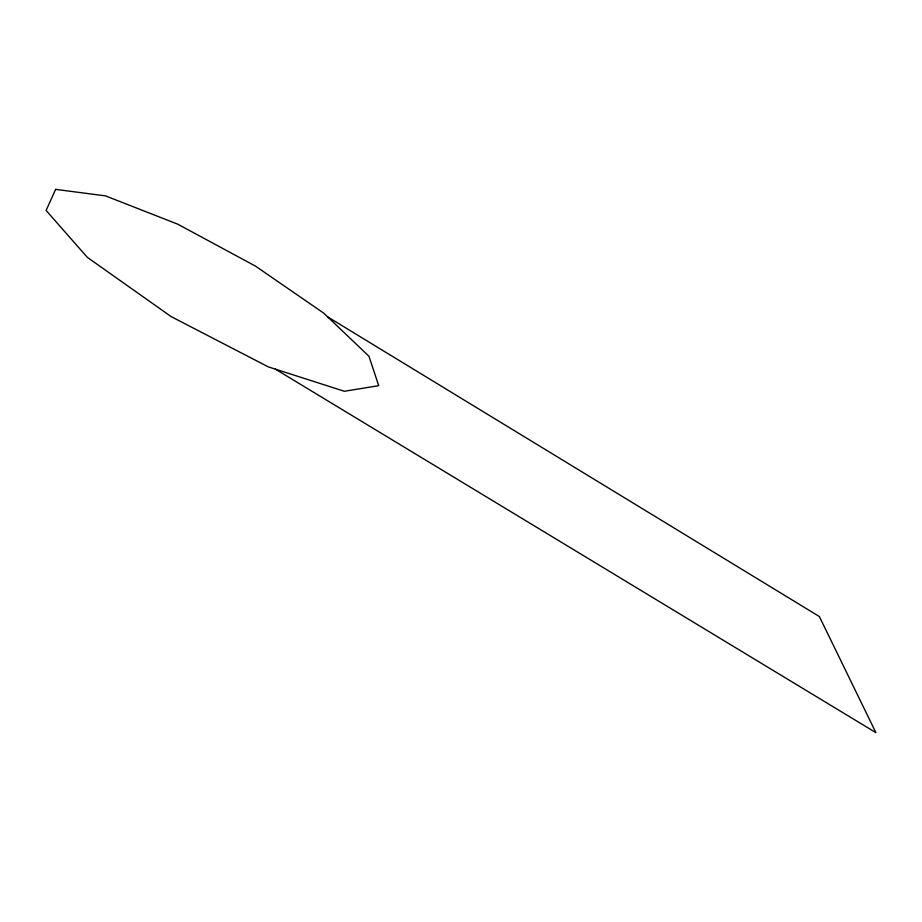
<?xml version="1.0" encoding="UTF-8"?>
<svg xmlns="http://www.w3.org/2000/svg" width="922" height="922" viewBox="0 0 922 922"><rect width="100%" height="100%" fill="white"/><g stroke="black" fill="none" stroke-linecap="round" stroke-linejoin="round"><path stroke-width="1.38" d="M275.378 369.134L875.9 732.633L819.37 616.541L327.621 316.857M55.631 189.367L46.1 210.447L87.336 257.353L171.1 316.569L268.256 366.852L344.355 391.274L378.723 385.673L368.95 356.261L323.726 313.134L255.521 266.147L177.819 224.207L105.454 195.867L55.631 189.367"/></g></svg>
